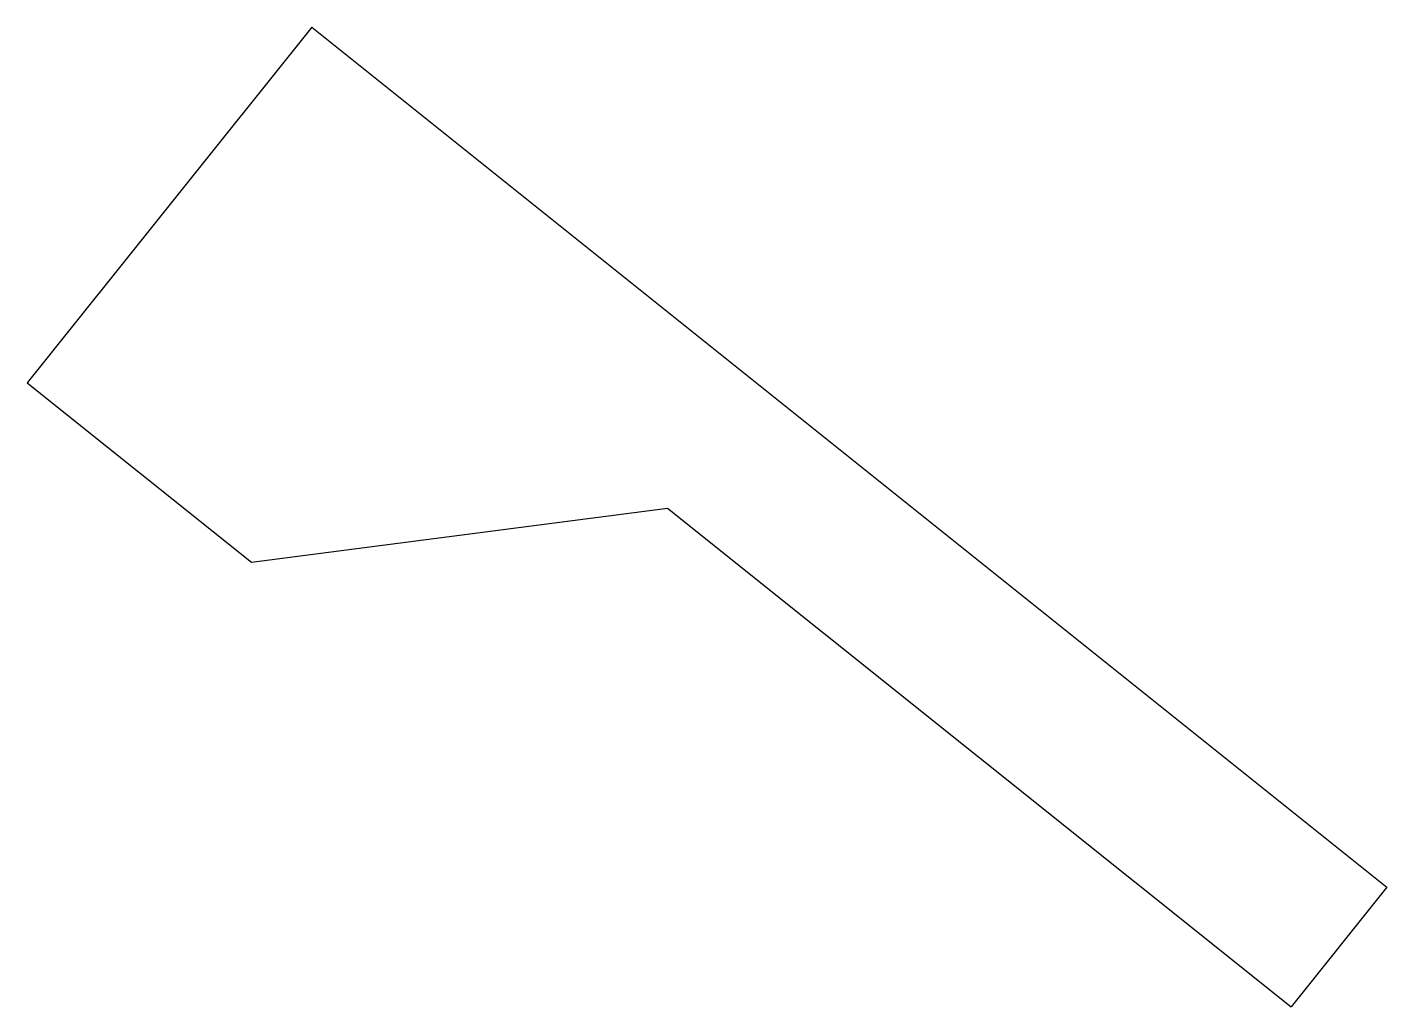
# Model space of a CAD drawing. Header units: millimetres. Extents: x -776 to 484, y -228 to 680.
import ezdxf

# ---------------------------------------------------------------- set-up
doc = ezdxf.new("R2010")
doc.units = ezdxf.units.MM

msp = doc.modelspace()

# ---------------------------------------------------------------- linework, layer by layer
at = {"color": 7, "linetype": 'Continuous', "lineweight": 25}
for p, q in [((-512, 679.8), (-775.7, 350.3)), ((-512, 679.8), (484.4, -117.3)), ((-775.7, 350.3), (-567.9, 184.1)), ((-567.9, 184.1), (-182.2, 234.1)), ((-182.2, 234.1), (395.7, -228.2)), ((484.4, -117.3), (395.7, -228.2))]:
    msp.add_line(p, q, dxfattribs=at)

doc.saveas('drawing.dxf')
